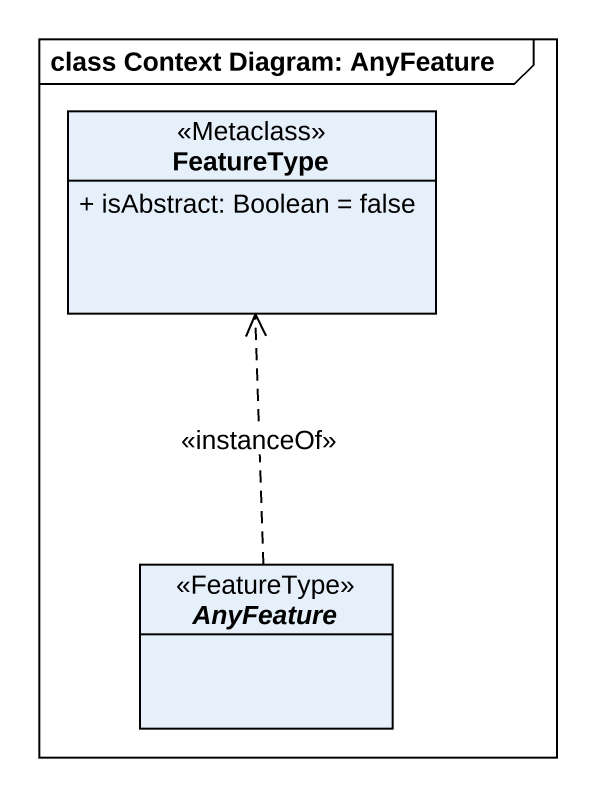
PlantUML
@startuml
mainframe class Context Diagram: AnyFeature
hide circle
hide empty members
skinparam classAttributeIconSize 0
class FeatureType <<Metaclass>> {
  + isAbstract: Boolean = false
}
abstract class AnyFeature <<FeatureType>>
AnyFeature .up.> FeatureType : <<instanceOf>>
@enduml
